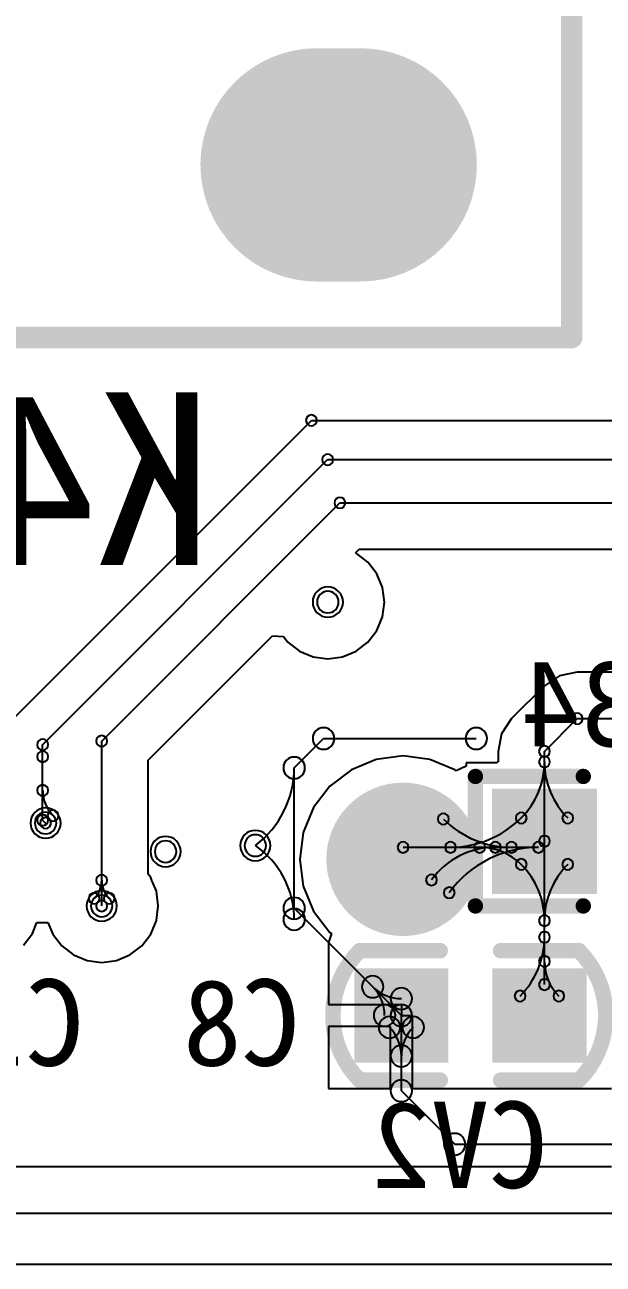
# Model space of a CAD drawing. Header units: inches. Extents: x 32166 to 34772, y 2386 to 4229.
# Drawn here: x 33624.6 to 33653.5, y 3073.3 to 3135.4 of the extents above; entities that cross this region are included whole.
import ezdxf

# ---------------------------------------------------------------- set-up
doc = ezdxf.new("R2010")
doc.units = ezdxf.units.IN
doc.header["$LTSCALE"] = 0.64311
doc.header["$MEASUREMENT"] = 0
for name, color, linetype in [('BOTTOMLAYER', 5, 'CONTINUOUS'), ('BOTTOMOVERLAY', 54, 'CONTINUOUS'), ('BOTTOMPASTE', 16, 'CONTINUOUS'), ('BOTTOMSOLDER', 6, 'CONTINUOUS'), ('KEEPOUTLAYER', 6, 'CONTINUOUS'), ('MULTILAYER', 9, 'CONTINUOUS')]:
    doc.layers.add(name, color=color, linetype=linetype)
doc.styles.get("Standard").update_dxf_attribs({"font": 'txt', "width": 0.8})

msp = doc.modelspace()

# ---------------------------------------------------------------- linework, layer by layer
at = {"layer": 'BOTTOMLAYER'}
for p, q in [((33622.254, 3098.879), (33638.928, 3115.554)), ((33638.928, 3115.554), (33667.242, 3115.554)), ((33625.476, 3099.329), (33639.741, 3113.593)), ((33639.741, 3113.593), (33675.433, 3113.593)), ((33628.431, 3099.51), (33640.354, 3111.433)), ((33640.354, 3111.433), (33675.433, 3111.433)), ((33641.158, 3108.954), (33641.316, 3109.112)), ((33641.166, 3108.918), (33641.158, 3108.954)), ((33641.752, 3108.468), (33641.166, 3108.918)), ((33641.316, 3109.112), (33666.952, 3109.112)), ((33642.202, 3107.881), (33641.752, 3108.468)), ((33642.485, 3107.198), (33642.202, 3107.881)), ((33642.582, 3106.465), (33642.485, 3107.198)), ((33642.485, 3105.732), (33642.582, 3106.465)), ((33642.202, 3105.049), (33642.485, 3105.732)), ((33641.752, 3104.462), (33642.202, 3105.049)), ((33630.752, 3098.548), (33636.984, 3104.779)), ((33636.984, 3104.779), (33637.531, 3104.744)), ((33637.531, 3104.744), (33637.747, 3104.462)), ((33637.747, 3104.462), (33638.333, 3104.012)), ((33641.166, 3104.012), (33641.752, 3104.462)), ((33638.333, 3104.012), (33639.016, 3103.729)), ((33639.016, 3103.729), (33639.75, 3103.633)), ((33639.75, 3103.633), (33640.483, 3103.729)), ((33640.483, 3103.729), (33641.166, 3104.012)), ((33651.346, 3102.777), (33650.593, 3102.274)), ((33652.234, 3102.954), (33651.346, 3102.777)), ((33667.652, 3102.954), (33652.234, 3102.954)), ((33650.593, 3102.274), (33648.951, 3100.633)), ((33648.951, 3100.633), (33648.448, 3099.88)), ((33650.593, 3098.991), (33652.234, 3100.633)), ((33652.234, 3100.633), (33675.433, 3100.633)), ((33628.431, 3091.259), (33628.431, 3099.51)), ((33638.065, 3098.171), (33639.534, 3099.639)), ((33639.534, 3099.639), (33647.18, 3099.639)), ((33648.448, 3099.88), (33648.271, 3098.991)), ((33625.476, 3095.552), (33625.476, 3099.329)), ((33625.476, 3098.732), (33625.476, 3099.329)), ((33643.515, 3098.765), (33642.176, 3098.589)), ((33644.854, 3098.589), (33643.515, 3098.765)), ((33648.271, 3098.991), (33648.271, 3098.472)), ((33650.593, 3094.499), (33650.593, 3098.991)), ((33630.752, 3092.846), (33630.752, 3098.548)), ((33638.065, 3091.144), (33638.065, 3098.171)), ((33642.176, 3098.589), (33640.928, 3098.072)), ((33646.102, 3098.072), (33644.854, 3098.589)), ((33646.67, 3098.256), (33646.178, 3098.013)), ((33648.217, 3098.421), (33646.67, 3098.421)), ((33646.67, 3098.421), (33646.67, 3098.256)), ((33648.262, 3098.472), (33648.217, 3098.421)), ((33648.271, 3098.472), (33648.262, 3098.472)), ((33648.262, 3098.472), (33648.262, 3098.472)), ((33640.928, 3098.072), (33639.856, 3097.25)), ((33646.178, 3098.013), (33646.102, 3098.072)), ((33639.856, 3097.25), (33639.034, 3096.178)), ((33639.034, 3096.178), (33638.517, 3094.93)), ((33625.476, 3095.552), (33625.622, 3095.406)), ((33638.517, 3094.93), (33638.341, 3093.591)), ((33650.593, 3087.326), (33650.593, 3094.499)), ((33643.515, 3094.196), (33650.29, 3094.196)), ((33638.341, 3093.591), (33638.517, 3092.252)), ((33630.884, 3092.675), (33630.752, 3092.846)), ((33630.94, 3092.54), (33630.884, 3092.675)), ((33630.951, 3092.523), (33630.94, 3092.54)), ((33630.956, 3092.502), (33630.951, 3092.523)), ((33631.167, 3091.992), (33630.956, 3092.502)), ((33631.263, 3091.259), (33631.167, 3091.992)), ((33638.517, 3092.252), (33639.034, 3091.004)), ((33631.167, 3090.526), (33631.263, 3091.259)), ((33638.065, 3091.144), (33643.43, 3085.779)), ((33639.034, 3091.004), (33639.856, 3089.933)), ((33624.965, 3089.886), (33625.188, 3090.425)), ((33625.188, 3090.425), (33625.737, 3090.425)), ((33625.737, 3090.425), (33625.978, 3089.842)), ((33630.884, 3089.842), (33631.167, 3090.526)), ((33624.515, 3089.299), (33624.965, 3089.886)), ((33625.978, 3089.842), (33626.428, 3089.256)), ((33630.434, 3089.256), (33630.884, 3089.842)), ((33639.933, 3089.874), (33639.781, 3089.427)), ((33639.856, 3089.933), (33639.933, 3089.874)), ((33626.428, 3089.256), (33627.015, 3088.806)), ((33629.847, 3088.806), (33630.434, 3089.256)), ((33639.781, 3089.427), (33639.781, 3089.427)), ((33639.781, 3089.427), (33639.781, 3089.427)), ((33639.781, 3089.427), (33639.781, 3086.328)), ((33627.015, 3088.806), (33627.698, 3088.523)), ((33627.698, 3088.523), (33628.431, 3088.426)), ((33628.431, 3088.426), (33629.164, 3088.523)), ((33629.164, 3088.523), (33629.847, 3088.806)), ((33639.781, 3086.328), (33643.431, 3086.328)), ((33643.43, 3082.006), (33643.43, 3085.779)), ((33643.431, 3086.328), (33643.431, 3085.78)), ((33643.431, 3085.78), (33643.978, 3085.78)), ((33643.978, 3085.78), (33643.978, 3082.131)), ((33642.881, 3085.231), (33639.781, 3085.231)), ((33639.781, 3085.231), (33639.781, 3082.131)), ((33642.881, 3082.131), (33642.881, 3085.231)), ((33639.781, 3082.131), (33642.881, 3082.131)), ((33643.43, 3082.006), (33646.1, 3079.335)), ((33643.978, 3082.131), (33653.943, 3082.131)), ((33646.1, 3079.335), (33657.591, 3079.335)), ((33653.943, 3078.201), (33620.407, 3078.201)), ((33619.445, 3075.879), (33661.047, 3075.879))]:
    msp.add_line(p, q, dxfattribs=at)
at = {"layer": 'BOTTOMLAYER', "const_width": 10.8}
msp.add_lwpolyline([(33639.211, 3128.344), (33641.371, 3128.344)], dxfattribs=at)
at = {"layer": 'BOTTOMLAYER'}
for points, const_width in [([(33641.911, 3128.344, 1), (33636.511, 3128.344, 1)], 5.4), ([(33644.071, 3128.344, 1), (33638.671, 3128.344, 1)], 5.4), ([(33645.216, 3093.591, 1), (33641.814, 3093.591, 1)], 3.402)]:
    msp.add_lwpolyline(points, format="xyb", close=True, dxfattribs=dict(at, const_width=const_width))
for centre, radius, start, end in [((33638.928, 3115.554), 0.274, 0, 180), ((33638.928, 3115.554), 0.274, 0, 180), ((33638.928, 3115.554), 0.274, 180, 0), ((33638.928, 3115.554), 0.274, 180, 0), ((33639.741, 3113.593), 0.274, 0, 180), ((33639.741, 3113.593), 0.274, 0, 180), ((33639.741, 3113.593), 0.274, 180, 0), ((33639.741, 3113.593), 0.274, 180, 0), ((33640.354, 3111.433), 0.274, 0, 180), ((33640.354, 3111.433), 0.274, 0, 180), ((33640.354, 3111.433), 0.274, 180, 0), ((33640.354, 3111.433), 0.274, 180, 0), ((33639.75, 3106.465), 0.54, 0, 180), ((33639.75, 3106.465), 0.54, 180, 0), ((33652.234, 3100.633), 0.274, 0, 180), ((33652.234, 3100.633), 0.274, 0, 180), ((33652.234, 3100.633), 0.274, 180, 0), ((33652.234, 3100.633), 0.274, 180, 0), ((33639.534, 3099.639), 0.54, 0, 180), ((33639.534, 3099.639), 0.54, 0, 180), ((33647.18, 3099.639), 0.54, 0, 180), ((33625.476, 3099.329), 0.274, 0, 180), ((33625.476, 3099.329), 0.274, 0, 180), ((33625.476, 3099.329), 0.274, 0, 180), ((33628.431, 3099.51), 0.274, 0, 180), ((33628.431, 3099.51), 0.274, 0, 180), ((33628.431, 3099.51), 0.274, 180, 0), ((33628.431, 3099.51), 0.274, 180, 0), ((33639.534, 3099.639), 0.54, 180, 0), ((33639.534, 3099.639), 0.54, 180, 0), ((33647.18, 3099.639), 0.54, 180, 0), ((33625.476, 3099.329), 0.274, 180, 0), ((33625.476, 3099.329), 0.274, 180, 0), ((33625.476, 3099.329), 0.274, 180, 0), ((33625.476, 3098.732), 0.274, 0, 180), ((33650.593, 3098.991), 0.274, 0, 180), ((33650.593, 3098.991), 0.274, 0, 180), ((33650.593, 3098.991), 0.274, 180, 0), ((33650.593, 3098.991), 0.274, 180, 0), ((33650.593, 3098.472), 0.274, 0, 180), ((33650.593, 3098.472), 0.274, 0, 180), ((33650.593, 3098.472), 0.274, 0, 180), ((33650.593, 3098.472), 0.274, 0, 180), ((33625.476, 3098.732), 0.274, 180, 0), ((33633.205, 3098.17), 4.86, 306.869, 360), ((33638.065, 3098.171), 0.54, 0, 180), ((33638.065, 3098.171), 0.54, 0, 180), ((33638.065, 3098.17), 0.54, 0, 180), ((33638.065, 3098.171), 0.54, 180, 0), ((33638.065, 3098.171), 0.54, 180, 0), ((33638.065, 3098.17), 0.54, 180, 0), ((33646.619, 3098.472), 3.974, 315, 0), ((33646.619, 3098.472), 3.974, 315, 0), ((33650.593, 3098.472), 0.274, 180, 0), ((33650.593, 3098.472), 0.274, 180, 0), ((33650.593, 3098.472), 0.274, 180, 0), ((33650.593, 3098.472), 0.274, 180, 0), ((33654.566, 3098.472), 3.974, 180, 225), ((33654.566, 3098.472), 3.974, 180, 225), ((33625.476, 3097.041), 0.274, 0, 180), ((33625.476, 3097.041), 0.274, 0, 180), ((33625.476, 3097.041), 0.274, 180, 0), ((33625.476, 3097.041), 0.274, 180, 0), ((33627.258, 3097.041), 1.781, 180.00019, 225.00019), ((33627.258, 3097.041), 1.781, 180.00019, 225.00019), ((33625.622, 3095.406), 0.54, 0, 180), ((33625.476, 3095.552), 0.274, 0, 180), ((33625.476, 3095.552), 0.274, 0, 180), ((33625.622, 3095.406), 0.274, 0, 180), ((33625.998, 3095.781), 0.274, 0, 180), ((33625.998, 3095.781), 0.274, 0, 180), ((33625.998, 3095.781), 0.274, 180, 0), ((33625.998, 3095.781), 0.274, 180, 0), ((33645.532, 3095.609), 0.274, 0, 180), ((33645.532, 3095.609), 0.274, 0, 180), ((33645.889, 3099.202), 5.006, 270.00001, 315.00001), ((33645.889, 3099.202), 5.006, 270.00001, 315.00001), ((33649.429, 3095.662), 0.274, 0, 180), ((33649.429, 3095.662), 0.274, 0, 180), ((33649.429, 3095.662), 0.274, 0, 180), ((33649.429, 3095.662), 0.274, 0, 180), ((33649.429, 3095.662), 0.274, 180, 0), ((33649.429, 3095.662), 0.274, 180, 0), ((33649.429, 3095.662), 0.274, 180, 0), ((33649.429, 3095.662), 0.274, 180, 0), ((33651.757, 3095.662), 0.274, 0, 180), ((33651.757, 3095.662), 0.274, 0, 180), ((33651.757, 3095.662), 0.274, 180, 0), ((33651.757, 3095.662), 0.274, 180, 0), ((33625.622, 3095.406), 0.54, 180, 0), ((33625.476, 3095.552), 0.274, 180, 0), ((33625.476, 3095.552), 0.274, 180, 0), ((33625.622, 3095.406), 0.274, 180, 0), ((33645.532, 3095.609), 0.274, 180, 0), ((33645.532, 3095.609), 0.274, 180, 0), ((33648.942, 3099.019), 4.823, 224.99995, 269.99995), ((33648.942, 3099.019), 4.823, 224.99995, 269.99995), ((33631.628, 3093.98), 0.54, 0, 180), ((33636.121, 3094.282), 0.54, 0, 180), ((33636.121, 3094.282), 0.54, 0, 180), ((33636.121, 3094.282), 0.54, 0, 180), ((33643.515, 3094.196), 0.274, 0, 180), ((33645.889, 3094.196), 0.274, 0, 180), ((33645.889, 3094.196), 0.274, 0, 180), ((33647.349, 3094.196), 0.274, 0, 180), ((33647.349, 3094.196), 0.274, 0, 180), ((33648.14, 3094.196), 0.274, 0, 180), ((33648.14, 3094.196), 0.274, 0, 180), ((33648.942, 3094.196), 0.274, 0, 180), ((33648.942, 3094.196), 0.274, 0, 180), ((33650.29, 3094.196), 0.274, 0, 180), ((33650.29, 3094.196), 0.274, 0, 180), ((33650.29, 3094.196), 0.274, 0, 180), ((33650.593, 3094.499), 0.274, 0, 180), ((33650.593, 3094.499), 0.274, 0, 180), ((33650.593, 3094.499), 0.274, 180, 0), ((33650.593, 3094.499), 0.274, 180, 0), ((33631.628, 3093.98), 0.54, 180, 0), ((33636.121, 3094.282), 0.54, 180, 0), ((33636.121, 3094.282), 0.54, 180, 0), ((33636.121, 3094.282), 0.54, 180, 0), ((33633.588, 3090.591), 4.477, 359.99998, 55.54298), ((33643.515, 3094.196), 0.274, 180, 0), ((33648.14, 3090.24), 3.956, 90.00004, 144.07604), ((33648.14, 3090.24), 3.956, 90.00004, 144.07604), ((33645.889, 3094.196), 0.274, 180, 0), ((33645.889, 3094.196), 0.274, 180, 0), ((33650.29, 3088.683), 5.513, 90.00001, 144.07601), ((33650.29, 3088.683), 5.513, 90.00001, 144.07601), ((33647.349, 3094.196), 0.274, 180, 0), ((33647.349, 3094.196), 0.274, 180, 0), ((33647.349, 3091.255), 2.941, 45.00002, 90.00002), ((33647.349, 3091.255), 2.941, 45.00002, 90.00002), ((33648.14, 3094.196), 0.274, 180, 0), ((33648.14, 3094.196), 0.274, 180, 0), ((33648.942, 3094.196), 0.274, 180, 0), ((33648.942, 3094.196), 0.274, 180, 0), ((33650.29, 3094.196), 0.274, 180, 0), ((33650.29, 3094.196), 0.274, 180, 0), ((33650.29, 3094.196), 0.274, 180, 0), ((33649.429, 3093.335), 0.274, 0, 180), ((33649.429, 3093.335), 0.274, 0, 180), ((33649.429, 3093.335), 0.274, 0, 180), ((33649.429, 3093.335), 0.274, 0, 180), ((33649.429, 3093.335), 0.274, 180, 0), ((33649.429, 3093.335), 0.274, 180, 0), ((33649.429, 3093.335), 0.274, 180, 0), ((33649.429, 3093.335), 0.274, 180, 0), ((33646.619, 3090.525), 3.974, 360, 45), ((33646.619, 3090.525), 3.974, 360, 45), ((33654.566, 3090.525), 3.974, 135, 180), ((33654.566, 3090.525), 3.974, 135, 180), ((33651.757, 3093.335), 0.274, 0, 180), ((33651.757, 3093.335), 0.274, 0, 180), ((33651.757, 3093.335), 0.274, 180, 0), ((33651.757, 3093.335), 0.274, 180, 0), ((33627.148, 3092.541), 1.283, 314.99963, 359.99963), ((33627.148, 3092.541), 1.283, 314.99963, 359.99963), ((33628.431, 3092.541), 0.274, 0, 180), ((33628.431, 3092.541), 0.274, 0, 180), ((33628.431, 3092.541), 0.274, 0, 180), ((33628.431, 3092.541), 0.274, 0, 180), ((33628.431, 3092.541), 0.274, 180, 0), ((33628.431, 3092.541), 0.274, 180, 0), ((33628.431, 3092.541), 0.274, 180, 0), ((33628.431, 3092.541), 0.274, 180, 0), ((33629.714, 3092.541), 1.283, 180.00037, 225.00037), ((33629.714, 3092.541), 1.283, 180.00037, 225.00037), ((33644.937, 3092.561), 0.274, 0, 180), ((33644.937, 3092.561), 0.274, 0, 180), ((33644.937, 3092.561), 0.274, 180, 0), ((33644.937, 3092.561), 0.274, 180, 0), ((33645.825, 3091.917), 0.274, 0, 180), ((33645.825, 3091.917), 0.274, 0, 180), ((33645.825, 3091.917), 0.274, 180, 0), ((33645.825, 3091.917), 0.274, 180, 0), ((33628.055, 3091.634), 0.274, 0, 180), ((33628.055, 3091.634), 0.274, 0, 180), ((33628.055, 3091.634), 0.274, 180, 0), ((33628.055, 3091.634), 0.274, 180, 0), ((33628.431, 3091.259), 0.54, 0, 180), ((33628.431, 3091.259), 0.274, 0, 180), ((33628.807, 3091.634), 0.274, 0, 180), ((33628.807, 3091.634), 0.274, 0, 180), ((33628.807, 3091.634), 0.274, 180, 0), ((33628.807, 3091.634), 0.274, 180, 0), ((33638.065, 3091.144), 0.54, 0, 180), ((33638.065, 3091.144), 0.54, 0, 180), ((33628.431, 3091.259), 0.54, 180, 0), ((33628.431, 3091.259), 0.274, 180, 0), ((33638.065, 3091.144), 0.54, 180, 0), ((33638.065, 3091.144), 0.54, 180, 0), ((33638.065, 3090.591), 0.54, 0, 180), ((33650.593, 3090.525), 0.274, 0, 180), ((33650.593, 3090.525), 0.274, 0, 180), ((33650.593, 3090.525), 0.274, 0, 180), ((33650.593, 3090.525), 0.274, 0, 180), ((33638.065, 3090.591), 0.54, 180, 0), ((33650.593, 3090.525), 0.274, 180, 0), ((33650.593, 3090.525), 0.274, 180, 0), ((33650.593, 3090.525), 0.274, 180, 0), ((33650.593, 3090.525), 0.274, 180, 0), ((33646.424, 3089.697), 4.169, 315.0001, 0.0001), ((33646.424, 3089.697), 4.169, 315.0001, 0.0001), ((33650.593, 3089.697), 0.274, 0, 180), ((33650.593, 3089.697), 0.274, 0, 180), ((33650.593, 3089.697), 0.274, 180, 0), ((33650.593, 3089.697), 0.274, 180, 0), ((33650.593, 3088.484), 0.274, 0, 180), ((33650.593, 3088.484), 0.274, 0, 180), ((33650.593, 3088.484), 0.274, 180, 0), ((33650.593, 3088.484), 0.274, 180, 0), ((33653.046, 3088.484), 2.454, 179.99979, 224.99979), ((33653.046, 3088.484), 2.454, 179.99979, 224.99979), ((33641.995, 3087.214), 0.54, 0, 180), ((33641.995, 3087.214), 0.54, 0, 180), ((33641.995, 3087.214), 0.54, 0, 180), ((33641.995, 3087.214), 0.54, 0, 180), ((33650.593, 3087.326), 0.274, 0, 180), ((33641.995, 3087.214), 0.54, 180, 0), ((33641.995, 3087.214), 0.54, 180, 0), ((33641.995, 3087.214), 0.54, 180, 0), ((33641.995, 3087.214), 0.54, 180, 0), ((33640.561, 3085.779), 2.029, 0.00022, 45.00022), ((33643.43, 3088.648), 2.029, 224.99978, 269.99978), ((33643.43, 3088.648), 2.029, 224.99978, 269.99978), ((33640.561, 3085.779), 2.029, 0.00022, 45.00022), ((33643.43, 3086.619), 0.54, 0, 180), ((33643.43, 3086.619), 0.54, 0, 180), ((33649.372, 3086.749), 0.274, 0, 180), ((33649.372, 3086.749), 0.274, 0, 180), ((33650.593, 3087.326), 0.274, 180, 0), ((33651.311, 3086.749), 0.274, 0, 180), ((33651.311, 3086.749), 0.274, 0, 180), ((33643.43, 3086.619), 0.54, 180, 0), ((33643.43, 3086.619), 0.54, 180, 0), ((33649.372, 3086.749), 0.274, 180, 0), ((33649.372, 3086.749), 0.274, 180, 0), ((33651.311, 3086.749), 0.274, 180, 0), ((33651.311, 3086.749), 0.274, 180, 0), ((33642.589, 3085.779), 0.54, 0, 180), ((33642.589, 3085.779), 0.54, 0, 180), ((33642.589, 3085.779), 0.54, 180, 0), ((33642.589, 3085.779), 0.54, 180, 0), ((33642.835, 3085.185), 0.54, 0, 180), ((33642.835, 3085.185), 0.54, 0, 180), ((33643.43, 3085.779), 0.54, 0, 180), ((33643.43, 3085.779), 0.54, 0, 180), ((33643.43, 3085.779), 0.54, 180, 0), ((33643.43, 3085.779), 0.54, 180, 0), ((33644.024, 3085.185), 0.54, 0, 180), ((33644.024, 3085.185), 0.54, 0, 180), ((33642.835, 3085.185), 0.54, 180, 0), ((33642.835, 3085.185), 0.54, 180, 0), ((33641.401, 3083.751), 2.029, 0.00022, 45.00022), ((33641.401, 3083.751), 2.029, 0.00022, 45.00022), ((33645.458, 3083.751), 2.029, 134.99978, 179.99978), ((33645.458, 3083.751), 2.029, 134.99978, 179.99978), ((33644.024, 3085.185), 0.54, 180, 0), ((33644.024, 3085.185), 0.54, 180, 0), ((33643.43, 3083.751), 0.54, 0, 180), ((33643.43, 3083.751), 0.54, 0, 180), ((33643.43, 3083.751), 0.54, 0, 180), ((33643.43, 3083.751), 0.54, 0, 180), ((33643.43, 3083.751), 0.54, 180, 0), ((33643.43, 3083.751), 0.54, 180, 0), ((33643.43, 3083.751), 0.54, 180, 0), ((33643.43, 3083.751), 0.54, 180, 0), ((33643.43, 3082.006), 0.54, 0, 180), ((33643.43, 3082.006), 0.54, 0, 180), ((33643.43, 3082.006), 0.54, 180, 0), ((33643.43, 3082.006), 0.54, 180, 0), ((33646.1, 3079.335), 0.54, 0, 180), ((33646.1, 3079.335), 0.54, 0, 180), ((33646.1, 3079.335), 0.54, 180, 0), ((33646.1, 3079.335), 0.54, 180, 0)]:
    msp.add_arc(centre, radius, start, end, dxfattribs=at)
for points in [[(33648.398, 3092.304), (33652.787, 3092.304), (33648.398, 3096.693), (33652.787, 3096.693)], [(33645.35, 3087.699), (33641.509, 3087.699), (33645.35, 3083.859), (33641.509, 3083.859)], [(33652.262, 3087.699), (33648.421, 3087.699), (33652.262, 3083.859), (33648.421, 3083.859)]]:
    msp.add_solid(points, dxfattribs=at)
at = {"layer": 'BOTTOMOVERLAY'}
for points, const_width in [([(33651.955, 3119.704), (33651.955, 3244.984)], 1.08), ([(33595.795, 3119.704), (33651.955, 3119.704)], 1.08), ([(33647.137, 3091.259), (33647.137, 3097.739)], 0.768), ([(33647.137, 3097.739), (33652.537, 3097.739)], 0.768), ([(33647.137, 3091.259), (33652.537, 3091.259)], 0.768), ([(33641.344, 3089.019), (33645.374, 3089.019)], 0.778), ([(33648.398, 3089.019), (33652.317, 3089.019)], 0.778), ([(33641.344, 3082.539), (33645.374, 3082.539)], 0.778), ([(33648.398, 3082.539), (33652.317, 3082.539)], 0.778)]:
    msp.add_lwpolyline(points, dxfattribs=dict(at, const_width=const_width))
for points, const_width in [([(33652.225, 3119.704, 1), (33651.685, 3119.704, 1)], 0.54), ([(33652.225, 3119.704, 1), (33651.685, 3119.704, 1)], 0.54), ([(33647.137, 3097.547, 1), (33647.137, 3097.931, 1)], 0.384), ([(33647.137, 3097.547, 1), (33647.137, 3097.931, 1)], 0.384), ([(33652.537, 3097.547, 1), (33652.537, 3097.931, 1)], 0.384), ([(33647.137, 3091.067, 1), (33647.137, 3091.451, 1)], 0.384), ([(33647.137, 3091.067, 1), (33647.137, 3091.451, 1)], 0.384), ([(33652.537, 3091.067, 1), (33652.537, 3091.451, 1)], 0.384), ([(33641.344, 3089.214, 1), (33641.344, 3088.825, 1)], 0.389), ([(33641.344, 3089.214, 1), (33641.344, 3088.825, 1)], 0.389), ([(33645.374, 3089.214, 1), (33645.374, 3088.825, 1)], 0.389), ([(33648.398, 3089.214, 1), (33648.398, 3088.825, 1)], 0.389), ([(33652.317, 3089.214, 1), (33652.317, 3088.825, 1)], 0.389), ([(33652.317, 3089.214, 1), (33652.317, 3088.825, 1)], 0.389), ([(33641.344, 3082.734, 1), (33641.344, 3082.345, 1)], 0.389), ([(33641.344, 3082.734, 1), (33641.344, 3082.345, 1)], 0.389), ([(33645.374, 3082.734, 1), (33645.374, 3082.345, 1)], 0.389), ([(33648.398, 3082.734, 1), (33648.398, 3082.345, 1)], 0.389), ([(33652.317, 3082.734, 1), (33652.317, 3082.345, 1)], 0.389), ([(33652.317, 3082.734, 1), (33652.317, 3082.345, 1)], 0.389)]:
    msp.add_lwpolyline(points, format="xyb", close=True, dxfattribs=dict(at, const_width=const_width))
at = {"layer": 'BOTTOMOVERLAY', "const_width": 0.778}
for points in [[(33641.344, 3082.539, -0.414214), (33641.344, 3089.019)], [(33652.317, 3089.019, -0.414214), (33652.317, 3082.539)]]:
    msp.add_lwpolyline(points, format="xyb", dxfattribs=at)
at = {"layer": 'BOTTOMPASTE'}
for points in [[(33648.398, 3092.304), (33652.787, 3092.304), (33648.398, 3096.693), (33652.787, 3096.693)], [(33645.35, 3087.699), (33641.509, 3087.699), (33645.35, 3083.859), (33641.509, 3083.859)], [(33652.262, 3087.699), (33648.421, 3087.699), (33652.262, 3083.859), (33648.421, 3083.859)]]:
    msp.add_solid(points, dxfattribs=at)
at = {"layer": 'BOTTOMSOLDER', "const_width": 11.678}
msp.add_lwpolyline([(33639.211, 3128.344), (33641.371, 3128.344)], dxfattribs=at)
at = {"layer": 'BOTTOMSOLDER'}
for points, const_width in [([(33642.13, 3128.344, 1), (33636.291, 3128.344, 1)], 5.839), ([(33644.29, 3128.344, 1), (33638.451, 3128.344, 1)], 5.839), ([(33645.435, 3093.591, 1), (33641.595, 3093.591, 1)], 3.84)]:
    msp.add_lwpolyline(points, format="xyb", close=True, dxfattribs=dict(at, const_width=const_width))
for centre, start, end in [((33639.75, 3106.465), 0, 180), ((33639.75, 3106.465), 180, 0), ((33625.622, 3095.406), 0, 180), ((33625.622, 3095.406), 180, 0), ((33636.121, 3094.282), 0, 180), ((33631.628, 3093.98), 0, 180), ((33631.628, 3093.98), 180, 0), ((33636.121, 3094.282), 180, 0), ((33628.431, 3091.259), 0, 180), ((33628.431, 3091.259), 180, 0)]:
    msp.add_arc(centre, 0.759, start, end, dxfattribs=at)
for points in [[(33647.959, 3091.865), (33653.226, 3091.865), (33647.959, 3097.132), (33653.226, 3097.132)], [(33645.789, 3088.138), (33641.07, 3088.138), (33645.789, 3083.42), (33641.07, 3083.42)], [(33652.701, 3088.138), (33647.982, 3088.138), (33652.701, 3083.42), (33647.982, 3083.42)]]:
    msp.add_solid(points, dxfattribs=at)
at = {"layer": 'KEEPOUTLAYER'}
msp.add_line((32893.167, 3073.33), (34340.368, 3073.33), dxfattribs=at)
at = {"layer": 'MULTILAYER'}
for points, const_width in [([(33641.587, 3128.344, 1), (33638.995, 3128.344, 1)], 2.592), ([(33645.216, 3093.591, 1), (33641.814, 3093.591, 1)], 3.402)]:
    msp.add_lwpolyline(points, format="xyb", close=True, dxfattribs=dict(at, const_width=const_width))
for centre, start, end in [((33639.75, 3106.465), 0, 180), ((33639.75, 3106.465), 180, 0), ((33625.622, 3095.406), 0, 180), ((33625.622, 3095.406), 180, 0), ((33631.628, 3093.98), 0, 180), ((33636.121, 3094.282), 0, 180), ((33631.628, 3093.98), 180, 0), ((33636.121, 3094.282), 180, 0), ((33628.431, 3091.259), 0, 180), ((33628.431, 3091.259), 180, 0)]:
    msp.add_arc(centre, 0.54, start, end, dxfattribs=at)

# ---------------------------------------------------------------- texts
at = {"layer": 'BOTTOMOVERLAY', "text_generation_flag": 2}
for s, height, p in [('K4', 8.64, (33634.047, 3108.322)), ('R34', 4.32, (33658.239, 3099.25)), ('C11', 4.32, (33627.567, 3083.266)), ('C8', 4.32, (33638.367, 3083.266)), ('CV2', 4.32, (33650.774, 3077.149))]:
    msp.add_text(s, height=height, rotation=360, dxfattribs=at).set_placement(p)

doc.saveas('drawing.dxf')
